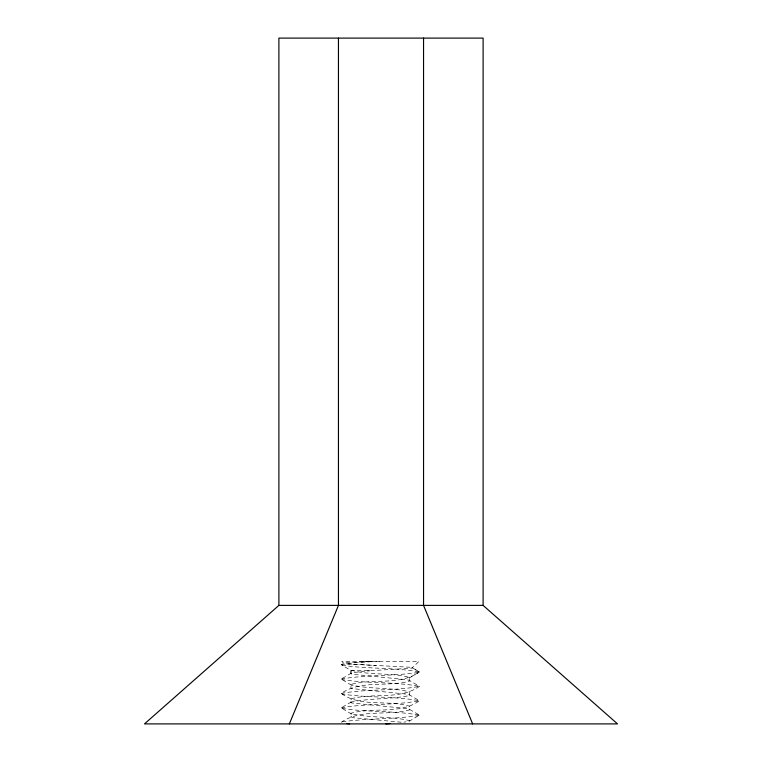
<?xml version="1.0" encoding="UTF-8"?>
<svg xmlns="http://www.w3.org/2000/svg" width="762" height="762" viewBox="0 0 762 762"><rect width="100%" height="100%" fill="white"/><g stroke="black" fill="none" stroke-linecap="round" stroke-linejoin="round"><path stroke-width="0.57" stroke-dasharray="3.81 2.86" d="M401.26 722.224L353.016 717.69L350.834 716.804L351.053 713.242C373.361 706.869 399.688 714.804 419.471 700.754L409.061 694.658L406.803 694.134L351.834 688.581L350.901 688.143L351.053 684.428C373.409 678.161 399.64 685.895 419.471 671.941L411.899 667.56L409.461 667.207L347.786 663.988L344.033 663.521L341.786 661.502L418.91 661.502L411.861 668.141L372.647 670.579L351.034 670.579L341.224 664.635L345.481 662.816L368.798 661.502M341.224 722.262C361.121 708.555 387.22 716.099 409.546 709.908L409.832 706.326C387.829 699.392 360.731 707.707 341.224 693.449C361.055 679.675 387.163 687.295 409.461 681.142L409.832 677.504C390.592 672.217 369.065 675.818 350.101 669.836L351.044 670.579L350.901 673.732L351.834 674.17L406.803 679.733L409.061 680.256L419.471 686.343C399.659 700.335 373.37 692.487 351.053 698.83L350.901 702.545L351.834 702.993L406.803 708.546L409.061 709.07L419.471 715.166L409.546 721.052L403.898 722.195M351.044 670.579L350.901 673.732L354.587 672.408L369.589 670.827L366.151 670.579M350.901 702.545L351.063 702.107C370.218 698.002 390.268 699.535 409.451 695.554L409.832 691.915C390.754 687.048 370.027 689.524 350.863 684.819M409.546 721.052L409.832 720.728C390.754 715.861 370.027 718.337 350.863 713.642M409.832 677.504L409.423 677.885L419.471 671.941L411.899 667.56M350.834 716.804L351.368 716.356M351.539 685.209L341.224 679.047L351.063 673.284M351.539 714.032L341.224 707.86L351.063 702.107M341.224 664.635L352.444 662.95L374.066 661.502M341.224 679.047C366.712 674.58 393.059 676.323 418.671 672.398M341.224 693.449C366.922 688.667 393.859 691.296 419.471 686.343C394.059 681.638 367.598 683.6 341.986 679.609M341.224 707.86C366.922 703.078 393.859 705.707 419.471 700.754C394.059 696.049 367.598 698.011 341.986 694.011M419.129 715.47C393.773 719.423 367.808 718.195 342.376 721.804M379.638 661.502L360.216 661.502M347.786 663.988L376.009 665.445M341.986 665.197C367.598 669.198 394.059 667.236 419.471 671.941M341.986 708.422C367.598 712.422 394.059 710.46 419.471 715.166M350.863 699.23L351.539 699.621M409.061 680.256L409.832 680.78M409.061 694.658L409.832 695.192M409.061 709.07L409.832 709.593"/><path stroke-width="1.14" d="M289.35 723.9L338.452 605.39L338.452 38.1M278.892 605.39L144.485 723.9L617.515 723.9L483.108 605.39L278.892 605.39L278.892 38.1L483.108 38.1L483.108 605.39M385.877 723.9L390.163 723.548M346.624 723.567L349.596 723.9M472.65 723.9L423.548 605.39L423.548 38.1"/></g></svg>
